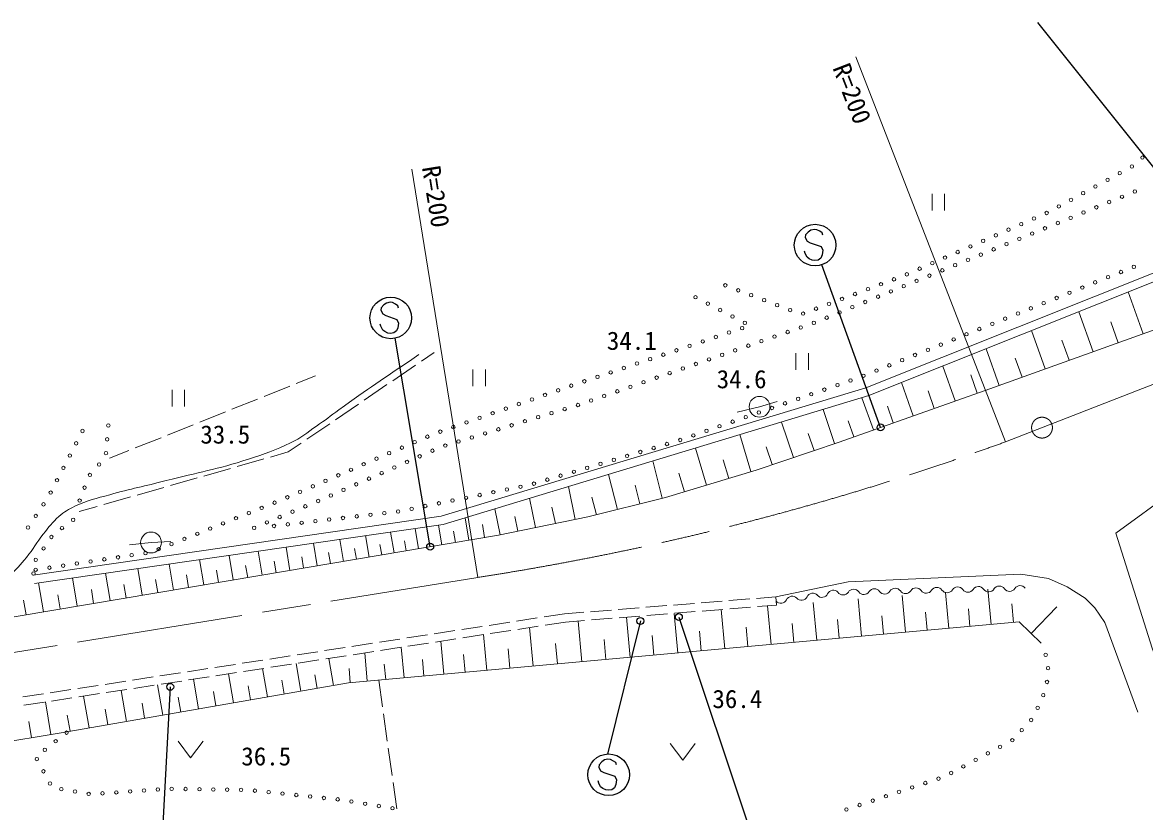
# Model space of a CAD drawing. Units: millimetres, scale not verified. Extents: x 40000 to 680000, y 20000 to 380000.
# Drawn here: x 383238 to 464108, y 259993 to 316880 of the extents above; entities that cross this region are included whole.
import ezdxf
from ezdxf.enums import TextEntityAlignment as Align

# ---------------------------------------------------------------- set-up
doc = ezdxf.new("R2010")
doc.units = ezdxf.units.MM
doc.header["$LTSCALE"] = 1000
doc.linetypes.add('CHAIN', pattern=[18.5, 12, -1.5, 3.5, -1.5])
for name, color, linetype, lineweight in [('M-BMK', 2, 'CHAIN', 13), ('M-STR-HTXT', 7, 'Continuous', 13), ('M-STR-STRC', 7, 'Continuous', 25), ('M-WORK', 1, 'Continuous', 13)]:
    doc.layers.add(name, color=color, linetype=linetype, lineweight=lineweight)
doc.styles.add('ＭＳ ゴシック', font='')
doc.styles.get('ＭＳ ゴシック').set_extended_font_data('MS Gothic')

msp = doc.modelspace()

# ---------------------------------------------------------------- linework, layer by layer
at = {"layer": 'M-BMK'}
for p, q in [((454078, 286644), (487160, 299480)), ((332422, 263368), (416062, 276874))]:
    msp.add_line(p, q, dxfattribs=at)
msp.add_circle((456718, 287669), 750, dxfattribs=at)
msp.add_arc((385524, 474528), 200000, 278.78293, 290.04555, dxfattribs=at)
at = {"layer": 'M-STR-HTXT'}
for p, q in [((454078, 286644), (443309, 314401)), ((416062, 276874), (411312, 306292))]:
    msp.add_line(p, q, dxfattribs=at)
at = {"layer": 'M-STR-STRC'}
for p, q in [((472026, 297332), (456427, 316880)), ((439871, 301765), (439679, 301557)), ((440068, 301905), (439871, 301765)), ((440317, 301955), (440068, 301905)), ((440491, 301930), (440317, 301955)), ((440707, 301822), (440491, 301930)), ((440872, 301710), (440707, 301822)), ((440923, 301542), (440872, 301710)), ((439679, 301557), (439655, 301387)), ((439655, 301387), (439783, 301113)), ((439783, 301113), (440009, 301003)), ((440009, 301003), (440808, 300721)), ((439658, 300225), (439600, 300390)), ((439784, 299958), (439658, 300225)), ((440884, 300121), (440777, 299897)), ((440808, 300721), (440928, 300462)), ((440928, 300462), (440884, 300121)), ((439939, 299848), (439784, 299958)), ((440158, 299735), (439939, 299848)), ((440339, 299710), (440158, 299735)), ((440590, 299753), (440339, 299710)), ((440777, 299897), (440590, 299753)), ((445081, 287684), (440849, 299408)), ((409097, 296306), (409073, 296136)), ((409073, 296136), (409202, 295863)), ((409290, 296514), (409097, 296306)), ((409486, 296654), (409290, 296514)), ((409735, 296704), (409486, 296654)), ((409909, 296680), (409735, 296704)), ((410126, 296571), (409909, 296680)), ((410290, 296459), (410126, 296571)), ((410342, 296292), (410290, 296459)), ((409202, 295863), (409428, 295752)), ((409428, 295752), (410226, 295470)), ((410226, 295470), (410347, 295211)), ((410347, 295211), (410302, 294870)), ((409077, 294974), (409018, 295139)), ((409203, 294707), (409077, 294974)), ((409358, 294597), (409203, 294707)), ((409577, 294484), (409358, 294597)), ((409757, 294459), (409577, 294484)), ((410009, 294502), (409757, 294459)), ((410196, 294646), (410009, 294502)), ((410302, 294870), (410196, 294646)), ((412625, 279084), (410101, 294111)), ((427776, 273731), (425411, 264142)), ((430544, 274012), (438738, 249469)), ((393888, 268983), (393005, 252383)), ((425189, 263721), (424992, 263581)), ((425437, 263771), (425189, 263721)), ((425611, 263746), (425437, 263771)), ((425828, 263638), (425611, 263746)), ((425992, 263526), (425828, 263638)), ((424799, 263373), (424775, 263203)), ((424775, 263203), (424904, 262929)), ((424992, 263581), (424799, 263373)), ((424904, 262929), (425130, 262819)), ((426044, 263358), (425992, 263526)), ((424779, 262041), (424720, 262206)), ((424905, 261774), (424779, 262041)), ((425130, 262819), (425928, 262537)), ((425928, 262537), (426049, 262278)), ((426049, 262278), (426004, 261937)), ((425060, 261664), (424905, 261774)), ((425279, 261551), (425060, 261664)), ((425459, 261526), (425279, 261551)), ((425711, 261569), (425459, 261526)), ((425898, 261713), (425711, 261569)), ((426004, 261937), (425898, 261713))]:
    msp.add_line(p, q, dxfattribs=at)
for centre, radius in [((440365, 300828), 1500), ((409783, 295577), 1500), ((445081, 287684), 250), ((412625, 279084), 250), ((430544, 274012), 250), ((427776, 273731), 250), ((393888, 268983), 250), ((425485, 262644), 1500)]:
    msp.add_circle(centre, radius, dxfattribs=at)
at = {"layer": 'M-WORK'}
for p, q in [((448796, 304534), (448796, 303334)), ((449696, 303334), (449696, 304534)), ((464013, 294440), (462933, 297450)), ((460401, 293144), (459367, 296025)), ((462207, 293792), (461667, 295297)), ((456944, 291904), (455954, 294661)), ((458672, 292524), (458155, 293965)), ((412912, 293094), (411989, 292464)), ((438980, 293030), (438980, 291830)), ((439880, 291830), (439880, 293030)), ((453635, 290717), (452688, 293356)), ((411576, 292182), (409924, 291055)), ((450465, 289591), (449572, 292111)), ((455289, 291311), (454795, 292689)), ((402974, 290849), (404363, 291405)), ((415707, 291869), (415707, 290669)), ((416607, 290669), (416607, 291869)), ((452050, 290153), (451582, 291474)), ((394018, 290391), (394018, 289191)), ((394918, 289191), (394918, 290391)), ((400653, 289919), (402509, 290663)), ((409511, 290773), (407859, 289646)), ((447442, 288520), (446592, 290920)), ((398332, 288990), (400189, 289733)), ((436362, 289175), (437628, 289550)), ((444563, 287501), (443739, 289827)), ((448953, 289056), (448507, 290316)), ((396011, 288060), (397868, 288804)), ((407446, 289364), (405794, 288237)), ((436362, 289175), (434751, 288784)), ((441769, 286517), (440939, 288979)), ((446002, 288011), (445577, 289210)), ((405381, 287955), (403729, 286828)), ((438814, 285520), (437952, 288075)), ((443167, 287006), (442755, 288169)), ((393690, 287131), (395547, 287874)), ((435744, 284498), (434939, 287163)), ((440292, 286018), (439876, 287250)), ((391370, 286202), (393226, 286945)), ((403316, 286546), (402393, 285917)), ((437281, 285003), (436850, 286281)), ((389516, 285459), (390905, 286016)), ((402393, 285917), (401115, 285552)), ((432546, 283531), (431741, 286195)), ((398230, 284730), (396306, 284182)), ((400634, 285415), (398711, 284867)), ((429346, 282577), (428671, 285265)), ((434145, 284014), (433742, 285347)), ((395825, 284045), (393902, 283496)), ((426120, 281767), (425484, 284300)), ((430948, 283048), (430545, 284380)), ((393421, 283359), (391498, 282811)), ((423071, 281044), (422585, 283423)), ((427733, 282172), (427396, 283516)), ((391017, 282674), (389094, 282126)), ((420216, 280461), (419784, 282575)), ((424600, 281385), (424282, 282652)), ((388613, 281989), (387335, 281624)), ((417679, 279942), (417295, 281821)), ((421644, 280752), (421401, 281942)), ((413474, 279227), (413235, 280642)), ((415411, 279555), (415138, 281168)), ((416545, 279746), (416386, 280692)), ((418948, 280201), (418732, 281258)), ((408232, 278342), (407971, 279883)), ((410029, 278645), (409776, 280143)), ((411776, 278941), (411530, 280396)), ((414443, 279391), (414306, 280198)), ((392507, 279390), (390954, 279231)), ((392507, 279390), (393925, 279460)), ((402521, 277377), (402238, 279056)), ((404479, 277708), (404204, 279339)), ((406382, 278029), (406114, 279615)), ((409130, 278494), (409004, 279243)), ((410903, 278793), (410780, 279521)), ((412625, 279084), (412506, 279791)), ((398434, 276689), (398136, 278464)), ((400507, 277037), (400215, 278764)), ((403500, 277542), (403363, 278358)), ((405431, 277869), (405297, 278661)), ((407307, 278186), (407177, 278956)), ((391868, 275588), (391545, 277513)), ((394116, 275965), (393802, 277839)), ((396304, 276332), (395998, 278156)), ((397369, 276510), (397220, 277398)), ((399471, 276863), (399326, 277727)), ((401514, 277207), (401372, 278046)), ((387185, 274803), (386844, 276835)), ((389558, 275201), (389226, 277178)), ((392992, 275777), (392835, 276713)), ((395210, 276149), (395057, 277060)), ((384747, 274394), (384397, 276482)), ((388371, 275002), (388206, 275991)), ((390713, 275395), (390551, 276357)), ((449997, 273201), (449761, 275796)), ((453056, 273479), (452824, 276028)), ((383495, 274185), (383320, 275228)), ((385966, 274599), (385796, 275615)), ((430170, 274882), (431665, 275001)), ((432163, 275041), (433658, 275161)), ((434157, 275201), (435652, 275321)), ((436150, 275361), (437531, 275471)), ((437531, 275471), (437579, 274873)), ((440482, 272335), (440233, 275074)), ((443711, 272629), (443466, 275319)), ((446882, 272917), (446642, 275560)), ((454660, 273625), (454538, 274962)), ((420827, 274024), (422309, 274252)), ((422309, 274252), (423690, 274362)), ((424189, 274402), (425684, 274522)), ((426182, 274562), (427678, 274682)), ((428176, 274722), (429671, 274842)), ((428235, 274125), (429730, 274244)), ((430463, 271423), (430203, 274282)), ((430228, 274284), (431724, 274404)), ((432222, 274444), (433717, 274564)), ((433850, 271731), (433594, 274554)), ((434216, 274604), (435711, 274724)), ((436209, 274764), (437579, 274873)), ((437194, 272036), (436941, 274822)), ((448439, 273059), (448321, 274357)), ((451526, 273340), (451410, 274615)), ((455931, 272827), (457797, 274757)), ((416873, 273416), (418356, 273644)), ((418850, 273720), (420332, 273948)), ((418932, 273126), (420415, 273354)), ((420909, 273430), (422379, 273655)), ((422379, 273655), (423749, 273765)), ((423556, 270794), (423289, 273728)), ((424248, 273805), (425743, 273925)), ((426241, 273965), (427736, 274085)), ((427032, 271111), (426768, 274007)), ((438838, 272185), (438713, 273555)), ((442096, 272482), (441974, 273827)), ((445296, 272773), (445176, 274094)), ((410943, 272505), (412425, 272733)), ((412919, 272809), (414402, 273037)), ((414896, 273113), (416379, 273340)), ((414979, 272518), (416461, 272746)), ((416697, 270170), (416462, 272746)), ((416955, 272822), (418438, 273050)), ((420036, 270474), (419782, 273256)), ((428748, 271267), (428618, 272697)), ((432157, 271577), (432028, 272989)), ((435522, 271883), (435396, 273277)), ((405012, 271594), (406495, 271821)), ((406989, 271897), (408472, 272125)), ((408966, 272201), (410448, 272429)), ((409048, 271607), (410531, 271835)), ((410744, 269628), (410543, 271836)), ((411025, 271911), (412508, 272138)), ((413002, 272214), (414484, 272442)), ((413606, 269889), (413389, 272274)), ((421796, 270634), (421662, 272101)), ((425294, 270953), (425162, 272401)), ((401059, 270986), (402541, 271214)), ((403035, 271290), (404518, 271518)), ((403118, 270695), (404600, 270923)), ((405095, 270999), (406577, 271227)), ((405653, 269075), (405314, 271033)), ((407071, 271303), (408554, 271531)), ((408094, 269387), (407908, 271432)), ((412175, 269759), (412066, 270951)), ((415151, 270029), (415034, 271317)), ((418366, 270322), (418240, 271713)), ((395128, 270075), (396611, 270302)), ((397105, 270378), (398588, 270606)), ((399082, 270682), (400564, 270910)), ((399164, 270088), (400647, 270316)), ((400901, 268252), (400546, 270300)), ((401141, 270392), (402624, 270619)), ((403303, 268668), (402957, 270671)), ((406867, 269276), (406774, 270298)), ((409419, 269508), (409318, 270612)), ((389198, 269163), (390680, 269391)), ((391175, 269467), (392657, 269695)), ((393151, 269771), (394634, 269999)), ((393234, 269176), (394716, 269404)), ((395211, 269480), (396693, 269708)), ((395930, 267392), (395559, 269534)), ((397187, 269784), (398670, 270012)), ((398444, 267827), (398081, 269921)), ((402102, 268460), (401929, 269462)), ((404478, 268872), (404308, 269851)), ((409185, 267544), (408914, 269462)), ((385244, 268556), (386727, 268783)), ((387221, 268859), (388704, 269087)), ((387303, 268265), (388786, 268493)), ((389280, 268569), (390763, 268797)), ((390731, 266491), (390343, 268732)), ((391257, 268873), (392740, 269100)), ((393360, 266946), (392980, 269137)), ((397187, 267609), (397006, 268656)), ((399672, 268040), (399495, 269064)), ((383267, 268252), (384750, 268480)), ((383350, 267657), (384832, 267885)), ((385290, 265554), (384901, 267896)), ((385327, 267961), (386809, 268189)), ((388042, 266025), (387645, 268317)), ((392045, 266719), (391855, 267814)), ((394645, 267169), (394460, 268240)), ((386666, 265787), (386468, 266933)), ((389386, 266258), (389192, 267379)), ((409533, 265068), (409254, 267049)), ((383885, 265320), (383691, 266491)), ((394458, 265056), (395358, 263856)), ((395358, 263856), (396258, 265056)), ((409882, 262593), (409603, 264573)), ((429921, 264898), (430821, 263698)), ((430821, 263698), (431721, 264898)), ((410222, 260179), (409952, 262097))]:
    msp.add_line(p, q, dxfattribs=at)
for points in [[(384016, 277033), (413423, 281276), (444033, 290543), (471521, 301529), (479951, 304614), (488943, 307717), (495765, 309661), (501245, 310899), (505471, 311680), (509396, 312037), (513926, 312037)], [(384102, 276439), (413553, 280688), (444231, 289976), (471736, 300969), (480152, 304049), (489123, 307145), (495913, 309080), (501366, 310311), (505553, 311085), (509423, 311437), (513926, 311437)], [(303322, 265411), (312452, 266086), (318269, 266555), (323103, 266813), (327398, 267084), (340498, 268108), (350783, 269128), (380335, 273655), (400342, 277009), (417558, 279917), (423984, 281231), (429590, 282638), (436110, 284608), (442091, 286625), (452950, 290472), (468952, 296212)], [(466064, 267984), (464656, 271783), (462029, 280063), (470356, 286114), (476149, 290078), (477879, 290964), (479672, 290411), (480579, 289629), (481111, 288868), (481653, 287711), (482101, 286450), (482299, 285752), (482612, 283174)], [(437531, 275471), (442750, 276544), (455181, 277107), (457174, 276802), (458535, 276193), (459825, 275372), (460528, 274668), (461255, 273613), (463624, 267163)], [(334535, 256957), (356465, 260756), (386023, 265676), (406745, 269264), (455067, 273662), (456650, 272132)]]:
    msp.add_lwpolyline(points, dxfattribs=at)
for centre, radius in [((463198, 306495), 125), ((463955, 307139), 125), ((462320, 306015), 125), ((460566, 305056), 125), ((461443, 305536), 125), ((458811, 304096), 125), ((459688, 304576), 125), ((462485, 304313), 125), ((463410, 304692), 125), ((457052, 303144), 125), ((457933, 303616), 125), ((459709, 303176), 125), ((460634, 303555), 125), ((461559, 303934), 125), ((455221, 302340), 125), ((456137, 302742), 125), ((457858, 302418), 125), ((458783, 302797), 125), ((453390, 301536), 125), ((454305, 301938), 125), ((456007, 301659), 125), ((456933, 302038), 125), ((451558, 300732), 125), ((452474, 301134), 125), ((454157, 300901), 125), ((455082, 301280), 125), ((449727, 299929), 125), ((450643, 300331), 125), ((452306, 300143), 125), ((453231, 300522), 125), ((447896, 299125), 125), ((448811, 299527), 125), ((450455, 299385), 125), ((451380, 299764), 125), ((463334, 299263), 125), ((446049, 298359), 125), ((446980, 298723), 125), ((448604, 298627), 125), ((449530, 299006), 125), ((461480, 298515), 125), ((462407, 298889), 125), ((433893, 297929), 125), ((434827, 297572), 125), ((444177, 297654), 125), ((445113, 298007), 125), ((445828, 297489), 125), ((446754, 297868), 125), ((447679, 298248), 125), ((459625, 297767), 125), ((460552, 298141), 125), ((431749, 297069), 125), ((435761, 297215), 125), ((436695, 296858), 125), ((442305, 296949), 125), ((443241, 297302), 125), ((443978, 296731), 125), ((444903, 297110), 125), ((457770, 297019), 125), ((458697, 297393), 125), ((432636, 296608), 125), ((433523, 296146), 125), ((437630, 296501), 125), ((438564, 296144), 125), ((439498, 295892), 125), ((440434, 296245), 125), ((441370, 296597), 125), ((442127, 295973), 125), ((443052, 296352), 125), ((454987, 295897), 125), ((455915, 296271), 125), ((456842, 296645), 125), ((434410, 295684), 125), ((435297, 295222), 125), ((440274, 295221), 125), ((441201, 295594), 125), ((453133, 295150), 125), ((454060, 295524), 125), ((434162, 294524), 125), ((435110, 294844), 125), ((438385, 294563), 125), ((439330, 294892), 125), ((451278, 294402), 125), ((452205, 294776), 125), ((431319, 293566), 125), ((432267, 293886), 125), ((433214, 294205), 125), ((435552, 293575), 125), ((436497, 293904), 125), ((437441, 294234), 125), ((449423, 293654), 125), ((450350, 294028), 125), ((429424, 292928), 125), ((430371, 293247), 125), ((433664, 292917), 125), ((434608, 293246), 125), ((447568, 292906), 125), ((448495, 293280), 125), ((426581, 291970), 125), ((427529, 292289), 125), ((428476, 292608), 125), ((430831, 291930), 125), ((431775, 292259), 125), ((432719, 292588), 125), ((445713, 292158), 125), ((446641, 292532), 125), ((423738, 291012), 125), ((424686, 291331), 125), ((425633, 291650), 125), ((428942, 291272), 125), ((429886, 291601), 125), ((442919, 291067), 125), ((443858, 291410), 125), ((444786, 291784), 125), ((421847, 290361), 125), ((422790, 290692), 125), ((426109, 290285), 125), ((427054, 290614), 125), ((427998, 290943), 125), ((441031, 290407), 125), ((441975, 290737), 125), ((419959, 289699), 125), ((420903, 290030), 125), ((424221, 289627), 125), ((425165, 289956), 125), ((436362, 289175), 750), ((438199, 289418), 125), ((439143, 289747), 125), ((440087, 290077), 125), ((417128, 288707), 125), ((418072, 289038), 125), ((419016, 289369), 125), ((421363, 288715), 125), ((422319, 289007), 125), ((423276, 289300), 125), ((436311, 288758), 125), ((437255, 289088), 125), ((389427, 287826), 125), ((415241, 288045), 125), ((416185, 288376), 125), ((418494, 287838), 125), ((419450, 288130), 125), ((420407, 288423), 125), ((434423, 288098), 125), ((435367, 288428), 125), ((387569, 287431), 125), ((412423, 287018), 125), ((413354, 287383), 125), ((414297, 287714), 125), ((416581, 287253), 125), ((417538, 287546), 125), ((431591, 287109), 125), ((432535, 287439), 125), ((433479, 287769), 125), ((387110, 286543), 125), ((389344, 286830), 125), ((410588, 286223), 125), ((411506, 286621), 125), ((413713, 286376), 125), ((414669, 286669), 125), ((415625, 286961), 125), ((428732, 286201), 125), ((429691, 286486), 125), ((430647, 286779), 125), ((386651, 285654), 125), ((389260, 285833), 125), ((408753, 285428), 125), ((409670, 285826), 125), ((411870, 285603), 125), ((412785, 286006), 125), ((426815, 285630), 125), ((427774, 285915), 125), ((386192, 284766), 125), ((388761, 285014), 125), ((406917, 284634), 125), ((407835, 285031), 125), ((410040, 284796), 125), ((410955, 285200), 125), ((423940, 284774), 125), ((424898, 285059), 125), ((425857, 285345), 125), ((385733, 283877), 125), ((388100, 284263), 125), ((405082, 283839), 125), ((406000, 284236), 125), ((408210, 283990), 125), ((409125, 284393), 125), ((421065, 283918), 125), ((422023, 284204), 125), ((422982, 284489), 125), ((385274, 282989), 125), ((387716, 283346), 125), ((403247, 283044), 125), ((404165, 283442), 125), ((406380, 283183), 125), ((407295, 283586), 125), ((417173, 283011), 125), ((418153, 283210), 125), ((419133, 283408), 125), ((420106, 283633), 125), ((384753, 282137), 125), ((387358, 282412), 125), ((401409, 282257), 125), ((402329, 282647), 125), ((404547, 282383), 125), ((405465, 282780), 125), ((413252, 282217), 125), ((414232, 282416), 125), ((415212, 282614), 125), ((416192, 282813), 125), ((384197, 281306), 125), ((399553, 281511), 125), ((400481, 281884), 125), ((402702, 281609), 125), ((403625, 281996), 125), ((408325, 281391), 125), ((409318, 281507), 125), ((410312, 281622), 125), ((411292, 281820), 125), ((412272, 282019), 125), ((386892, 281020), 125), ((397697, 280766), 125), ((398625, 281139), 125), ((400858, 280836), 125), ((401372, 280582), 125), ((401780, 281223), 125), ((402365, 280697), 125), ((403359, 280813), 125), ((404352, 280928), 125), ((405345, 281044), 125), ((406339, 281160), 125), ((407332, 281275), 125), ((383641, 280475), 125), ((385328, 279789), 125), ((386086, 280427), 125), ((392507, 279390), 750), ((395841, 280021), 125), ((396769, 280393), 125), ((399936, 280449), 125), ((384763, 278964), 125), ((393057, 278903), 125), ((393985, 279276), 125), ((394913, 279648), 125), ((384199, 278138), 125), ((389138, 278173), 125), ((390126, 278322), 125), ((391115, 278472), 125), ((392104, 278622), 125), ((384194, 277424), 125), ((385183, 277574), 125), ((386171, 277724), 125), ((387160, 277873), 125), ((388149, 278023), 125), ((384034, 277157), 125), ((456983, 271291), 125), ((457156, 270332), 125), ((457079, 269335), 125), ((456808, 268386), 125), ((456409, 267469), 125), ((455940, 266598), 125), ((386419, 265684), 125), ((454577, 265135), 125), ((455259, 265865), 125), ((384854, 264439), 125), ((385636, 265062), 125), ((453696, 264663), 125), ((384272, 263776), 125), ((451933, 263718), 125), ((452814, 264191), 125), ((384749, 262897), 125), ((450170, 262774), 125), ((451051, 263246), 125), ((385226, 262019), 125), ((448312, 262050), 125), ((449260, 262367), 125), ((386042, 261611), 125), ((387027, 261438), 125), ((388012, 261264), 125), ((389008, 261304), 125), ((390005, 261374), 125), ((391003, 261444), 125), ((392001, 261514), 125), ((392998, 261584), 125), ((393996, 261629), 125), ((394996, 261615), 125), ((395996, 261601), 125), ((396996, 261587), 125), ((397996, 261573), 125), ((398996, 261558), 125), ((399993, 261499), 125), ((400988, 261394), 125), ((401982, 261289), 125), ((402977, 261185), 125), ((445467, 261097), 125), ((446415, 261414), 125), ((447363, 261732), 125), ((403971, 261080), 125), ((404966, 260975), 125), ((405960, 260870), 125), ((406948, 260720), 125), ((407935, 260557), 125), ((408922, 260394), 125), ((443570, 260462), 125), ((444519, 260779), 125), ((409908, 260231), 125), ((442622, 260144), 125)]:
    msp.add_circle(centre, radius, dxfattribs=at)
for centre, start, end in [((441675, 275495), 42.08398, 154.37393), ((442380, 276057), 215.09883, 327.38878), ((443141, 275570), 35.09883, 147.38878), ((443880, 276090), 215.09883, 327.38878), ((444640, 275603), 35.09883, 147.38878), ((445379, 276122), 215.09883, 327.38878), ((446140, 275636), 35.09883, 147.38878), ((446879, 276155), 215.09883, 327.38878), ((447640, 275668), 35.09883, 147.38878), ((448379, 276187), 215.09883, 327.38878), ((449139, 275701), 35.09883, 147.38878), ((449878, 276220), 215.09883, 327.38878), ((450639, 275733), 35.09883, 147.38878), ((451378, 276252), 215.09883, 327.38878), ((452139, 275766), 35.09883, 147.38878), ((452878, 276285), 215.09883, 327.38878), ((453638, 275798), 35.09883, 147.38878), ((454377, 276318), 215.09883, 327.38878), ((455138, 275831), 35.09883, 147.38878), ((437892, 275456), 222.08398, 334.37393), ((438706, 275065), 42.08398, 154.37393), ((439377, 275671), 222.08398, 334.37393), ((440191, 275280), 42.08398, 154.37393), ((440861, 275885), 222.08398, 334.37393)]:
    msp.add_arc(centre, 452, start, end, dxfattribs=at)
msp.add_open_spline([(354292, 270175), (352478, 269860), (352004, 269769), (350531, 269557), (349671, 269433), (349195, 269277), (348326, 269260), (347953, 269253), (347708, 269144), (347373, 269307), (347134, 269423), (346919, 269476), (346841, 269729), (346783, 269916), (346891, 270046), (347013, 270198), (347218, 270453), (347410, 270538), (347717, 270652), (348143, 270810), (348396, 270863), (348842, 270949), (350358, 271239), (351225, 271300), (352751, 271527), (355305, 271908), (356739, 272097), (359287, 272512), (361544, 272880), (362802, 273124), (365057, 273498), (367949, 273976), (369573, 274214), (372469, 274670), (374417, 274977), (375522, 275073), (377457, 275452), (378907, 275736), (379715, 275955), (381100, 276468), (381574, 276644), (381871, 276708), (382273, 277016), (382832, 277444), (383071, 277774), (383524, 278314), (384047, 278937), (384233, 279368), (384743, 280002), (385158, 280518), (385371, 280833), (385869, 281269), (386272, 281622), (386541, 281778), (387026, 282004), (387960, 282438), (388536, 282556), (389528, 282832), (391105, 283272), (392007, 283444), (393593, 283849), (395917, 284442), (397252, 284661), (399535, 285397), (400744, 285787), (401425, 286016), (402569, 286569), (403348, 286947), (403718, 287281), (404429, 287773), (405069, 288216), (405409, 288491), (406040, 288946), (408261, 290549), (409003, 291027), (411810, 292933)], degree=3, knots=[0, 0, 0, 0, 1, 1, 1, 2, 2, 2, 3, 3, 3, 4, 4, 4, 5, 5, 5, 6, 6, 6, 7, 7, 7, 8, 8, 8, 9, 9, 9, 10, 10, 10, 11, 11, 11, 12, 12, 12, 13, 13, 13, 14, 14, 14, 15, 15, 15, 16, 16, 16, 17, 17, 17, 18, 18, 18, 19, 19, 19, 20, 20, 20, 21, 21, 21, 22, 22, 22, 23, 23, 23, 24, 24, 24, 25, 25, 25, 25], dxfattribs=at)

# ---------------------------------------------------------------- texts
at = {"layer": 'M-STR-HTXT', "style": 'ＭＳ ゴシック'}
for rotation, p in [(291.205, (443030, 311752)), (279.172, (413038, 304329))]:
    msp.add_text('R=200', height=1320, rotation=rotation, dxfattribs=at).set_placement(p, align=Align.MIDDLE_CENTER)
at = {"layer": 'M-WORK', "style": 'ＭＳ ゴシック'}
for s, p in [('34.1', (427154, 293937)), ('34.6', (435070, 291167)), ('33.5', (397856, 287179)), ('36.4', (434759, 268112)), ('36.5', (400807, 263976))]:
    msp.add_text(s, height=1320, dxfattribs=at).set_placement(p, align=Align.MIDDLE_CENTER)

doc.saveas('drawing.dxf')
